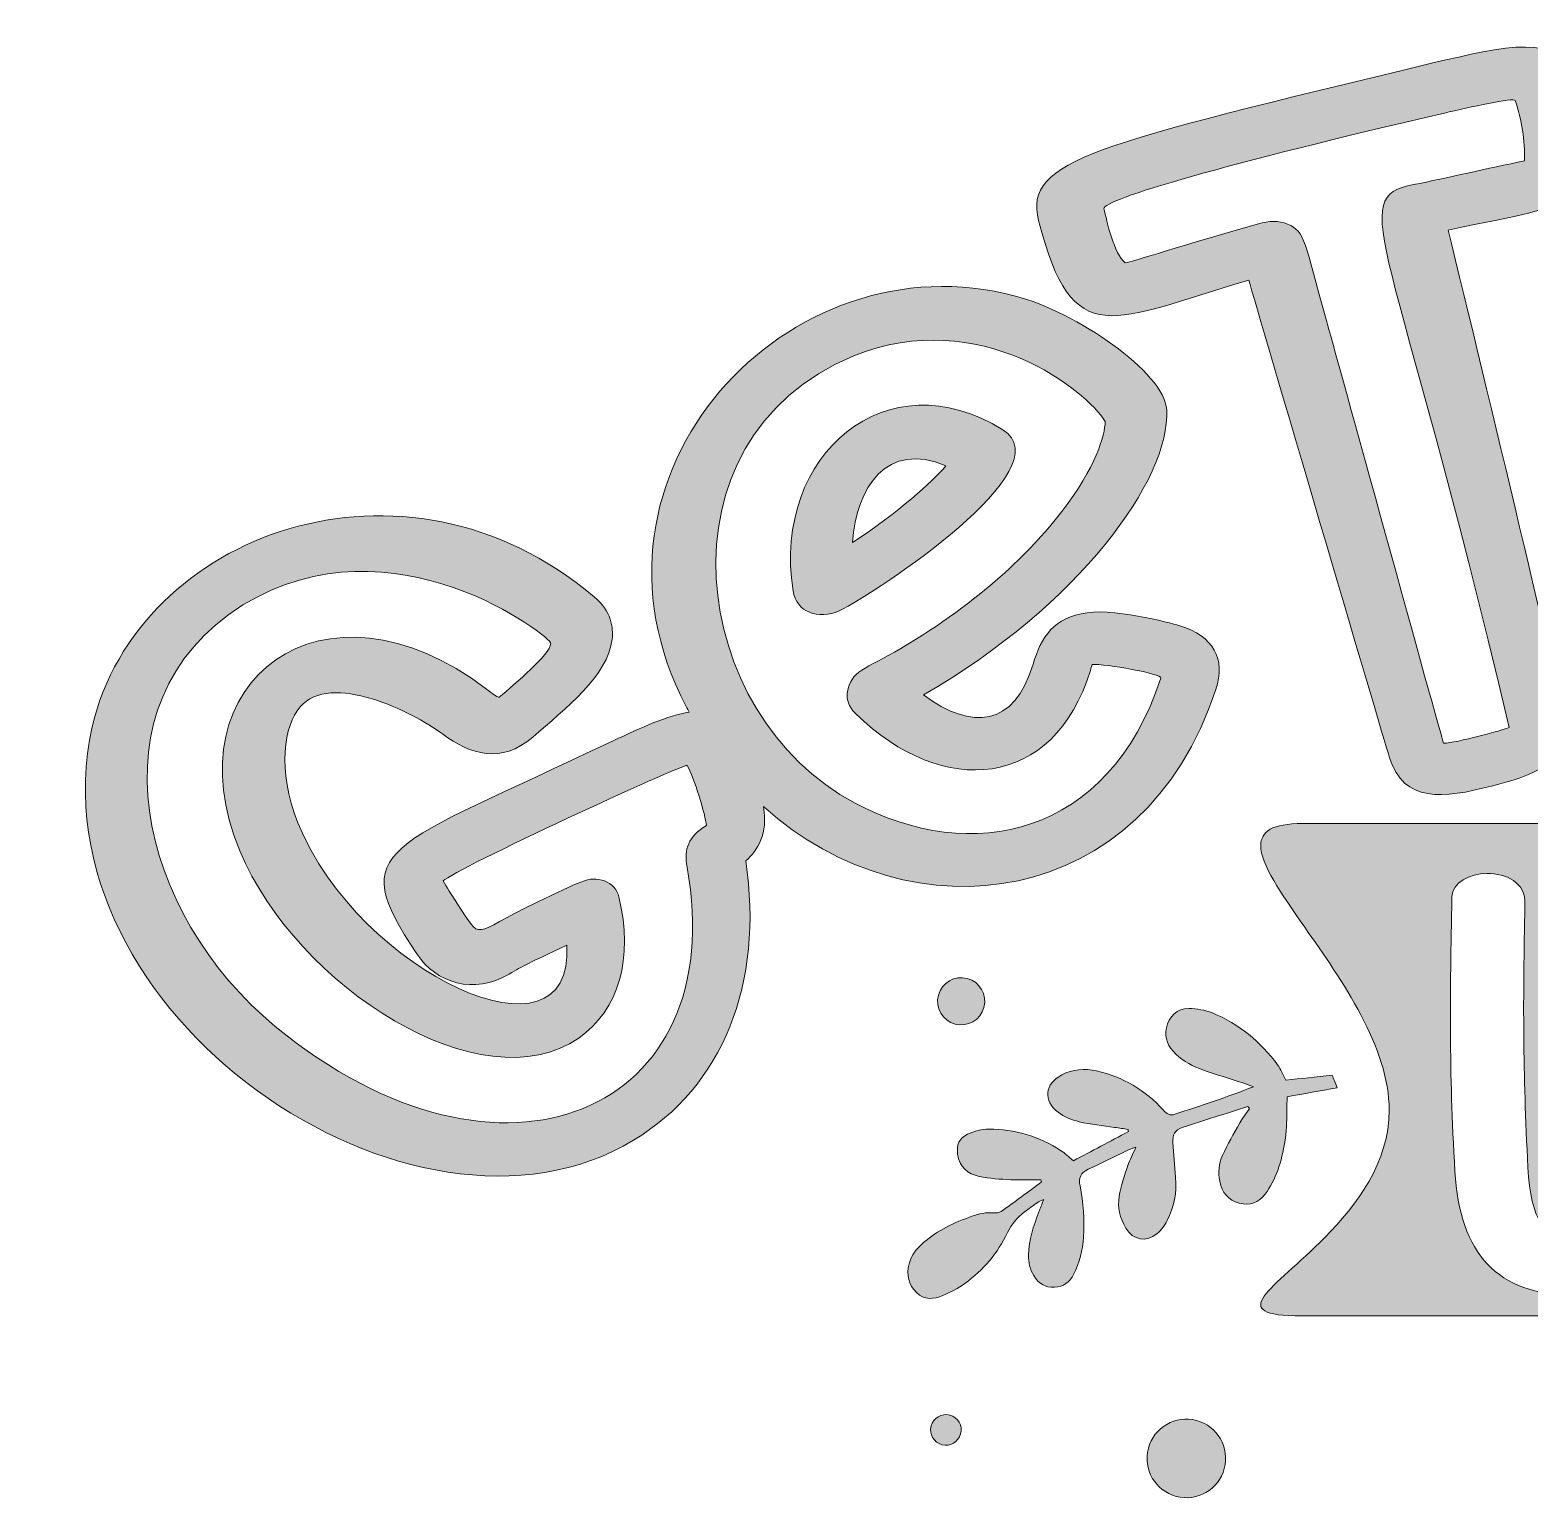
# Model space of a CAD drawing. Header units: inches. Extents: x 52 to 1027, y -905 to -175.
# Drawn here: x 51.6 to 377.8, y -517.2 to -197 of the extents above; entities that cross this region are included whole.
import ezdxf

# ---------------------------------------------------------------- set-up
doc = ezdxf.new("R2010")
doc.units = ezdxf.units.IN
doc.header["$MEASUREMENT"] = 0
doc.layers.add('Layer 1', color=7, linetype='Continuous')

# ---------------------------------------------------------------- blocks, each defined once
blk = doc.blocks.new('block 2')
at = {"layer": 'Layer 1', "true_color": 0x020202}
h = blk.add_hatch(color=18, dxfattribs=at)
h.dxf.hatch_style = 2
edge = h.paths.add_edge_path()
edge.add_spline(control_points=[(316.77, -251.37), (319.1, -259.34), (345.4, -348.78), (347.41, -355.28), (350.51, -365.16), (359.06, -364.19), (369.63, -361.45), (377.88, -359.3), (387.2, -356.58), (385.41, -346.64), (384.94, -344.05), (368.42, -273.83), (360.14, -240.49), (378.23, -236.63), (390.31, -236.03), (390.77, -225.09), (391, -219.44), (390.27, -213.84), (388.51, -208.47), (384.78, -196.97), (372.16, -200.63), (356.85, -204.14), (283.99, -221.84), (267.65, -225.09), (271.06, -238.42), (278.47, -267.41), (287.05, -260.1), (316.77, -251.37)], knot_values=[0, 0, 0, 0, 1, 1, 1, 2, 2, 2, 3, 3, 3, 4, 4, 4, 5, 5, 5, 6, 6, 6, 7, 7, 7, 8, 8, 8, 9, 9, 9, 9], degree=3, periodic=1)
edge = h.paths.add_edge_path()
edge.add_spline(control_points=[(359.36, -215.04), (364.73, -213.8), (374.48, -211.56), (374.74, -212.34), (376.2, -216.56), (376.88, -220.96), (376.8, -225.43), (368.86, -227.02), (359.86, -229.2), (352.63, -230.61), (337.85, -233.49), (348, -241.33), (373.45, -348.69), (372.07, -349.32), (361.98, -352.06), (359.16, -352.13), (358.46, -350.03), (334.87, -264.32), (333.76, -260.45), (328.76, -242.77), (329.16, -240.86), (325.23, -239.21), (323.21, -238.37), (321.16, -238.48), (318.88, -239.14), (297.4, -245.27), (291.83, -247.32), (289.91, -247.61), (287.47, -245.74), (285.9, -238.61), (285.28, -235.83), (284.82, -233.89), (311.89, -226.03), (359.36, -215.04)], knot_values=[0, 0, 0, 0, 1, 1, 1, 2, 2, 2, 3, 3, 3, 4, 4, 4, 5, 5, 5, 6, 6, 6, 7, 7, 7, 8, 8, 8, 9, 9, 9, 10, 10, 10, 11, 11, 11, 11], degree=3, periodic=1)
h = blk.add_hatch(color=18, dxfattribs=at)
h.dxf.hatch_style = 2
edge = h.paths.add_edge_path()
edge.add_spline(control_points=[(182.91, -438.49), (202.29, -426.91), (211.33, -404.51), (207.34, -377.7), (210.01, -375.42), (212.23, -371.77), (211.2, -365.96), (211.2, -365.95), (211.2, -365.94), (211.2, -365.93), (243.39, -394.88), (293.91, -388.41), (309.63, -340.45), (311.85, -333.86), (309.08, -328.75), (301.77, -326.58), (301.67, -326.51), (288.44, -322.77), (281.63, -323.74), (274.39, -324.74), (271.6, -329), (269.86, -334.94), (265.79, -348.64), (256.5, -349.36), (246.01, -341.62), (279.84, -322.13), (299.77, -294.71), (298.93, -279.57), (298.46, -271.43), (279.16, -258.27), (266, -254.86), (216.66, -241.59), (167.77, -293.6), (194.39, -344.16), (194.61, -344.57), (194.84, -344.96), (195.06, -345.37), (190.38, -346.05), (184.81, -348.67), (178.32, -351.67), (128.85, -375.38), (120, -374.42), (135.78, -397.97), (139.98, -404.29), (148.13, -406.94), (155.89, -402.34), (158.98, -400.52), (159.76, -400.13), (168.41, -396.07), (170.28, -423.86), (123.37, -402.3), (109.87, -369.48), (105.36, -357.75), (106.88, -348.31), (110.38, -344.23), (117, -336.5), (134.71, -345.15), (141.35, -350.12), (147.51, -354.63), (154.1, -356.73), (160.99, -350.79), (168.11, -344.64), (177.33, -337.47), (178.27, -329.49), (178.55, -327.01), (178.13, -323.39), (174.35, -320.27), (132.99, -285.25), (75.09, -306.44), (65.12, -348.55), (51.61, -410.87), (135.35, -467.46), (182.91, -438.49)], knot_values=[0, 0, 0, 0, 1, 1, 1, 2, 2, 2, 3, 3, 3, 4, 4, 4, 5, 5, 5, 6, 6, 6, 7, 7, 7, 8, 8, 8, 9, 9, 9, 10, 10, 10, 11, 11, 11, 12, 12, 12, 13, 13, 13, 14, 14, 14, 15, 15, 15, 16, 16, 16, 17, 17, 17, 18, 18, 18, 19, 19, 19, 20, 20, 20, 21, 21, 21, 22, 22, 22, 23, 23, 23, 24, 24, 24, 24], degree=3, periodic=1)
edge = h.paths.add_edge_path()
edge.add_spline(control_points=[(230.85, -267.84), (258.33, -256.8), (281.74, -275.57), (285.53, -282.16), (285.53, -285.19), (283.46, -292.15), (276.1, -301.72), (270.35, -309.21), (259.95, -320.11), (242.64, -330.57), (234.1, -335.76), (230.69, -336.04), (229.59, -340.26), (228.81, -343.27), (230.69, -345.13), (231.3, -345.74), (250.19, -364.27), (274.46, -362.17), (282.32, -336.28), (282.43, -335.9), (282.59, -335.39), (282.73, -334.99), (285.48, -334.82), (297.96, -337.01), (297.64, -337.97), (286.33, -372.67), (256.18, -378.59), (231.14, -365.14), (195.03, -346.27), (186.78, -286.16), (230.85, -267.84)], knot_values=[0, 0, 0, 0, 1, 1, 1, 2, 2, 2, 3, 3, 3, 4, 4, 4, 5, 5, 5, 6, 6, 6, 7, 7, 7, 8, 8, 8, 9, 9, 9, 10, 10, 10, 10], degree=3, periodic=1)
edge = h.paths.add_edge_path()
edge.add_spline(control_points=[(97.95, -322.06), (130.69, -302.05), (165.34, -329.29), (164.95, -330.46), (164.69, -332.87), (157.24, -339.08), (153.71, -342.13), (153.48, -342.33), (151.22, -340.57), (150.97, -340.38), (115.54, -313.32), (81.96, -338.66), (97.26, -375.56), (109.68, -405.13), (149.93, -430.92), (171.01, -416.26), (179.74, -410.22), (182.97, -398.87), (179.73, -385.53), (179.34, -383.96), (178.22, -382.7), (176.62, -382.09), (173.29, -380.83), (171.18, -382.42), (161.85, -386.77), (147.24, -393.71), (150.19, -395.49), (144.55, -386.98), (143.37, -385.21), (142.07, -383.24), (141.54, -382.09), (143.86, -379.57), (193.64, -356.61), (194.56, -356.98), (196.15, -359.48), (198.58, -367.84), (198.78, -370.02), (194.87, -372.49), (193.82, -375.12), (194.58, -379.06), (204.26, -432.2), (154.5, -454.41), (104.94, -413.73), (75.55, -389.52), (63.77, -343.45), (97.95, -322.06)], knot_values=[0, 0, 0, 0, 1, 1, 1, 2, 2, 2, 3, 3, 3, 4, 4, 4, 5, 5, 5, 6, 6, 6, 7, 7, 7, 8, 8, 8, 9, 9, 9, 10, 10, 10, 11, 11, 11, 12, 12, 12, 13, 13, 13, 14, 14, 14, 15, 15, 15, 15], degree=3, periodic=1)
h = blk.add_hatch(color=18, dxfattribs=at)
h.dxf.hatch_style = 2
edge = h.paths.add_edge_path()
edge.add_spline(control_points=[(227.65, -323.34), (236.22, -319.04), (276.69, -292.37), (263.28, -283.92), (238.21, -268.3), (213.04, -289.12), (217.63, -318.95), (218.32, -323.68), (223.18, -325.3), (227.65, -323.34)], knot_values=[0, 0, 0, 0, 1, 1, 1, 2, 2, 2, 3, 3, 3, 3], degree=3, periodic=1)
edge = h.paths.add_edge_path()
edge.add_spline(control_points=[(250.89, -291.77), (247.76, -295.41), (240.76, -301.76), (230.58, -308.46), (231.41, -296.29), (238.08, -286.37), (250.89, -291.77)], knot_values=[0, 0, 0, 0, 1, 1, 1, 2, 2, 2, 2], degree=3, periodic=1)
h = blk.add_hatch(color=18, dxfattribs=at)
h.dxf.hatch_style = 2
edge = h.paths.add_edge_path()
edge.add_spline(control_points=[(319.39, -374.41), (319.39, -378.42), (323.71, -384.68), (328.97, -392.18), (337.05, -403.73), (347.34, -418.23), (347.34, -431.97), (347.34, -443.33), (340.31, -452.58), (333.31, -459.67), (322.14, -470.95), (311.02, -476.72), (328.46, -476.72), (328.46, -476.72), (721.99, -476.72), (721.99, -476.72), (739.41, -476.72), (728.3, -470.95), (717.13, -459.67), (710.13, -452.58), (703.11, -443.33), (703.11, -431.97), (703.11, -418.23), (713.39, -403.73), (721.48, -392.18), (726.73, -384.68), (731.05, -378.42), (731.05, -374.41), (731.05, -371.35), (728.53, -369.6), (721.99, -369.6), (721.99, -369.6), (328.46, -369.6), (328.46, -369.6), (321.91, -369.6), (319.39, -371.35), (319.39, -374.41)], knot_values=[0, 0, 0, 0, 1, 1, 1, 2, 2, 2, 3, 3, 3, 4, 4, 4, 5, 5, 5, 6, 6, 6, 7, 7, 7, 8, 8, 8, 9, 9, 9, 10, 10, 10, 11, 11, 11, 12, 12, 12, 12], degree=3, periodic=1)
edge = h.paths.add_edge_path()
edge.add_spline(control_points=[(646.9, -454.92), (647.23, -451.74), (648.99, -449.22), (654.35, -449.11), (658.95, -449.33), (659.94, -451.3), (659.94, -453.6), (660.05, -456.34), (659.17, -459.41), (663.66, -459.63), (668.15, -459.84), (673.62, -454.04), (673.95, -445.94), (674.94, -426.01), (648.11, -429.4), (649.09, -403.01), (649.64, -389.32), (660.27, -377.28), (675.6, -378.15), (685.34, -378.59), (693.45, -384.61), (692.79, -395.02), (692.46, -398.08), (690.71, -400.6), (685.34, -400.71), (681.51, -400.6), (680.19, -398.74), (679.65, -396.66), (678.77, -393.7), (679.65, -390.09), (676.03, -390.2), (671.54, -389.98), (666.07, -395.78), (665.74, -403.89), (665.08, -418.45), (691.91, -418.23), (690.6, -446.81), (689.94, -460.5), (679.43, -472.55), (664.1, -471.67), (654.35, -471.23), (646.25, -465.21), (646.9, -454.92)], knot_values=[0, 0, 0, 0, 1, 1, 1, 2, 2, 2, 3, 3, 3, 4, 4, 4, 5, 5, 5, 6, 6, 6, 7, 7, 7, 8, 8, 8, 9, 9, 9, 10, 10, 10, 11, 11, 11, 12, 12, 12, 13, 13, 13, 14, 14, 14, 14], degree=3, periodic=1)
edge = h.paths.add_edge_path()
edge.add_spline(control_points=[(595.55, -454.92), (595.88, -451.74), (597.63, -449.22), (602.99, -449.11), (607.59, -449.33), (608.58, -451.3), (608.58, -453.6), (608.69, -456.34), (607.81, -459.41), (612.3, -459.63), (616.79, -459.84), (622.27, -454.04), (622.6, -445.94), (623.58, -426.01), (596.75, -429.4), (597.74, -403.01), (598.28, -389.32), (608.91, -377.28), (624.24, -378.15), (633.98, -378.59), (642.09, -384.61), (641.43, -395.02), (641.1, -398.08), (639.35, -400.6), (633.98, -400.71), (630.15, -400.6), (628.84, -398.74), (628.29, -396.66), (627.41, -393.7), (628.29, -390.09), (624.68, -390.2), (620.19, -389.98), (614.71, -395.78), (614.38, -403.89), (613.72, -418.45), (640.56, -418.23), (639.24, -446.81), (638.58, -460.5), (628.07, -472.55), (612.74, -471.67), (602.99, -471.23), (594.89, -465.21), (595.55, -454.92)], knot_values=[0, 0, 0, 0, 1, 1, 1, 2, 2, 2, 3, 3, 3, 4, 4, 4, 5, 5, 5, 6, 6, 6, 7, 7, 7, 8, 8, 8, 9, 9, 9, 10, 10, 10, 11, 11, 11, 12, 12, 12, 13, 13, 13, 14, 14, 14, 14], degree=3, periodic=1)
edge = h.paths.add_edge_path()
edge.add_spline(control_points=[(566.86, -376.95), (579.34, -376.95), (584.71, -386.04), (584.71, -397.97), (584.71, -417.46), (569.48, -434.55), (553.28, -443.75), (554.7, -451.85), (557.66, -457.65), (562.7, -457.76), (568.39, -458.09), (572.99, -454.37), (574.96, -449.11), (576.82, -443.86), (579.89, -443.09), (583.06, -443.09), (587.11, -443.09), (591.17, -445.39), (589.74, -451.08), (586.46, -463.68), (575.62, -472.66), (562.7, -472.66), (542.55, -472.66), (533.35, -452.07), (533.35, -429.84), (533.35, -404.43), (545.5, -376.95), (566.86, -376.95)], knot_values=[0, 0, 0, 0, 1, 1, 1, 2, 2, 2, 3, 3, 3, 4, 4, 4, 5, 5, 5, 6, 6, 6, 7, 7, 7, 8, 8, 8, 9, 9, 9, 9], degree=3, periodic=1)
edge = h.paths.add_edge_path()
edge.add_spline(control_points=[(490.09, -376.29), (491.3, -374.32), (497.76, -373.44), (499.29, -373.44), (509.04, -373.77), (508.93, -378.48), (508.49, -383.96), (508.49, -403.23), (507.18, -422.5), (507.18, -444.73), (507.18, -444.73), (507.18, -454.92), (507.18, -454.92), (507.83, -455.24), (518.68, -453.38), (525.9, -453.27), (531.27, -453.16), (531.38, -456.01), (531.6, -460.17), (531.82, -463.24), (530.72, -467.18), (527.33, -467.62), (517.91, -468.82), (503.23, -470.14), (495.02, -468.82), (491.3, -468.06), (489.66, -465.21), (489.55, -460.5), (489.33, -456.34), (488.78, -425.02), (488.78, -401.48), (488.78, -388.44), (489, -378.04), (490.09, -376.29)], knot_values=[0, 0, 0, 0, 1, 1, 1, 2, 2, 2, 3, 3, 3, 4, 4, 4, 5, 5, 5, 6, 6, 6, 7, 7, 7, 8, 8, 8, 9, 9, 9, 10, 10, 10, 11, 11, 11, 11], degree=3, periodic=1)
edge = h.paths.add_edge_path()
edge.add_spline(control_points=[(422.86, -386.04), (422.97, -381.87), (427.13, -379.9), (431.73, -380.01), (434.14, -380.12), (436.76, -380.78), (438.52, -381.98), (443.12, -379.03), (448.7, -377.17), (454.5, -377.17), (466, -377.17), (474.87, -382.97), (477.39, -392.17), (479.47, -399.62), (478.49, -409.14), (477.5, -417.46), (476.51, -425.57), (475.09, -434.44), (475.42, -442.32), (475.75, -449.77), (475.2, -454.48), (478.27, -457.22), (485.28, -462.8), (478.05, -472.98), (468.3, -468.39), (460.64, -461.6), (458.56, -451.74), (458.34, -442.76), (458.12, -434.22), (459.43, -424.58), (460.53, -415.71), (461.62, -406.84), (462.06, -400.38), (460.86, -396.11), (460.09, -393.59), (458.01, -391.84), (453.19, -391.84), (445.41, -391.84), (443.33, -394.8), (440.92, -399.07), (440.27, -413.52), (438.95, -425.57), (438.95, -441.88), (438.95, -447.58), (440.6, -463.02), (438.08, -468.49), (435.89, -470.36), (432.93, -471.45), (430.52, -471.45), (426.47, -471.34), (423.08, -469.59), (422.75, -465.32), (420.89, -436.96), (422.64, -414.51), (422.86, -386.04)], knot_values=[0, 0, 0, 0, 1, 1, 1, 2, 2, 2, 3, 3, 3, 4, 4, 4, 5, 5, 5, 6, 6, 6, 7, 7, 7, 8, 8, 8, 9, 9, 9, 10, 10, 10, 11, 11, 11, 12, 12, 12, 13, 13, 13, 14, 14, 14, 15, 15, 15, 16, 16, 16, 17, 17, 17, 18, 18, 18, 18], degree=3, periodic=1)
edge = h.paths.add_edge_path()
edge.add_spline(control_points=[(360.99, -385.49), (361.1, -382.53), (364.82, -380.45), (368.65, -380.45), (372.7, -380.45), (377.08, -382.31), (376.87, -387.24), (376.43, -408.05), (376.43, -423.27), (377.52, -444.4), (378.07, -455.9), (381.57, -460.5), (387.16, -460.5), (396.14, -460.5), (396.14, -438.6), (396.14, -418.23), (396.14, -403.56), (395.26, -391.73), (394.93, -387.24), (394.71, -382.31), (402.27, -380.45), (406.32, -380.45), (410.16, -380.45), (413.88, -382.53), (413.99, -385.49), (414.43, -407.72), (414.43, -422.72), (413.33, -445.28), (412.46, -463.13), (399.42, -472.22), (387.49, -472.22), (370.95, -472.22), (362.63, -463.13), (361.64, -445.28), (360.33, -422.5), (360.55, -407.72), (360.99, -385.49)], knot_values=[0, 0, 0, 0, 1, 1, 1, 2, 2, 2, 3, 3, 3, 4, 4, 4, 5, 5, 5, 6, 6, 6, 7, 7, 7, 8, 8, 8, 9, 9, 9, 10, 10, 10, 11, 11, 11, 12, 12, 12, 12], degree=3, periodic=1)
h = blk.add_hatch(color=18, dxfattribs=at)
h.dxf.hatch_style = 2
edge = h.paths.add_edge_path()
edge.add_spline(control_points=[(259.17, -409.59), (259.9, -406.86), (258.28, -404.04), (255.54, -403.31), (252.81, -402.58), (249.99, -404.2), (249.26, -406.94), (248.53, -409.68), (250.15, -412.49), (252.89, -413.22), (255.63, -413.95), (258.44, -412.33), (259.17, -409.59)], knot_values=[0, 0, 0, 0, 1, 1, 1, 2, 2, 2, 3, 3, 3, 4, 4, 4, 4], degree=3, periodic=1)
h = blk.add_hatch(color=18, dxfattribs=at)
h.dxf.hatch_style = 2
edge = h.paths.add_edge_path()
edge.add_spline(control_points=[(242.87, -465.42), (242.29, -467.76), (242.75, -469.96), (244.5, -471.66), (246.18, -473.28), (248.26, -473.15), (250.23, -472.28), (251.9, -471.54), (253.57, -470.72), (255.03, -469.66), (259.04, -466.76), (262.16, -463.03), (264.3, -458.58), (265.2, -456.72), (266.41, -455.29), (268.02, -454.11), (268.93, -453.44), (269.82, -452.74), (270.74, -452.1), (271.09, -451.85), (271.51, -451.72), (272.17, -451.41), (271.73, -452.51), (271.43, -453.3), (271.12, -454.08), (269.95, -457.12), (268.93, -460.18), (268.87, -463.49), (268.84, -465.08), (269.17, -466.58), (270, -467.93), (271.02, -469.61), (272.48, -470.62), (274.53, -470.5), (276.46, -470.38), (277.81, -469.41), (278.68, -467.68), (279.96, -465.12), (280.67, -462.42), (280.84, -459.57), (281.05, -455.82), (280.76, -452.1), (280.07, -448.42), (279.75, -446.73), (280.19, -445.57), (281.81, -444.82), (284.62, -443.52), (287.39, -442.13), (290.18, -440.8), (290.72, -440.54), (291.29, -440.36), (292.22, -439.99), (291.52, -441.58), (290.88, -442.76), (290.47, -444.02), (289.75, -446.21), (288.95, -448.42), (288.59, -450.69), (288.21, -453.08), (288.75, -455.48), (290.03, -457.6), (291.67, -460.29), (294.45, -460.8), (296.86, -458.79), (297.75, -458.04), (298.52, -457.03), (299.05, -455.99), (300.55, -453.05), (301.15, -449.89), (300.87, -446.57), (300.65, -444.04), (300.5, -441.51), (300.28, -438.99), (300.13, -437.36), (300.73, -436.26), (302.33, -435.75), (307.08, -434.22), (311.83, -432.67), (316.58, -431.13), (316.7, -431.31), (316.81, -431.49), (316.93, -431.67), (316.22, -432.69), (315.42, -433.67), (314.81, -434.75), (313.5, -437.08), (312.18, -439.41), (311.08, -441.83), (310.28, -443.58), (310.1, -445.49), (310.46, -447.43), (310.9, -449.9), (312.33, -451.51), (314.7, -452.19), (317, -452.85), (318.99, -452.05), (320.33, -450.23), (321.49, -448.67), (322.46, -446.89), (323.1, -445.06), (324.52, -440.98), (325.13, -436.72), (325.04, -432.38), (325.02, -431.35), (325.1, -430.32), (325.14, -429.05), (328.8, -428.39), (332.31, -427.76), (336.01, -427.09), (335.58, -425.98), (335.26, -425.16), (334.92, -424.31), (331.4, -424.71), (328.06, -425.09), (324.87, -425.45), (324.21, -424.2), (323.76, -423.07), (323.06, -422.12), (319.36, -417.06), (314.67, -413.18), (308.86, -410.8), (307.27, -410.16), (305.45, -409.88), (303.73, -409.85), (301.25, -409.81), (299.36, -411.63), (298.86, -414.06), (298.37, -416.37), (299.27, -418.21), (300.9, -419.75), (302.61, -421.38), (304.7, -422.44), (306.9, -423.23), (309.75, -424.24), (312.66, -425.1), (315.54, -426.04), (316.3, -426.29), (317.05, -426.58), (317.81, -426.85), (312.08, -429.12), (306.39, -430.95), (300.73, -432.84), (299.58, -433.22), (298.96, -432.78), (298.21, -431.95), (294.28, -427.59), (289.43, -424.73), (283.69, -423.42), (281.06, -422.82), (278.5, -423.02), (276.08, -424.29), (272.4, -426.22), (271.98, -429.95), (275.32, -432.42), (276.64, -433.4), (278.29, -434.09), (279.89, -434.47), (282.42, -435.07), (285.03, -435.31), (287.6, -435.7), (288.58, -435.85), (289.56, -436), (290.54, -436.15), (290.56, -436.3), (290.58, -436.46), (290.6, -436.61), (286.59, -438.74), (282.58, -440.87), (278.62, -442.97), (277.58, -442.11), (276.79, -441.29), (275.85, -440.7), (271.1, -437.67), (265.88, -436.07), (260.26, -436.06), (258.7, -436.06), (257.05, -436.55), (255.61, -437.19), (253.76, -438.01), (253.16, -439.59), (253.44, -441.56), (253.83, -444.32), (255.62, -445.85), (258.13, -446.38), (260.38, -446.85), (262.72, -446.97), (265.03, -447.09), (267.19, -447.2), (269.37, -447.11), (271.54, -447.11), (271.6, -447.26), (271.66, -447.42), (271.72, -447.57), (268.79, -449.72), (265.87, -451.9), (262.9, -454), (262.49, -454.29), (261.82, -454.37), (261.3, -454.31), (259.64, -454.12), (258.09, -454.5), (256.55, -455.05), (252.73, -456.38), (249.11, -458.08), (246.04, -460.77), (244.58, -462.04), (243.34, -463.5), (242.87, -465.42)], knot_values=[0, 0, 0, 0, 1, 1, 1, 2, 2, 2, 3, 3, 3, 4, 4, 4, 5, 5, 5, 6, 6, 6, 7, 7, 7, 8, 8, 8, 9, 9, 9, 10, 10, 10, 11, 11, 11, 12, 12, 12, 13, 13, 13, 14, 14, 14, 15, 15, 15, 16, 16, 16, 17, 17, 17, 18, 18, 18, 19, 19, 19, 20, 20, 20, 21, 21, 21, 22, 22, 22, 23, 23, 23, 24, 24, 24, 25, 25, 25, 26, 26, 26, 27, 27, 27, 28, 28, 28, 29, 29, 29, 30, 30, 30, 31, 31, 31, 32, 32, 32, 33, 33, 33, 34, 34, 34, 35, 35, 35, 36, 36, 36, 37, 37, 37, 38, 38, 38, 39, 39, 39, 40, 40, 40, 41, 41, 41, 42, 42, 42, 43, 43, 43, 44, 44, 44, 45, 45, 45, 46, 46, 46, 47, 47, 47, 48, 48, 48, 49, 49, 49, 50, 50, 50, 51, 51, 51, 52, 52, 52, 53, 53, 53, 54, 54, 54, 55, 55, 55, 56, 56, 56, 57, 57, 57, 58, 58, 58, 59, 59, 59, 60, 60, 60, 61, 61, 61, 62, 62, 62, 63, 63, 63, 64, 64, 64, 65, 65, 65, 66, 66, 66, 67, 67, 67, 68, 68, 68, 69, 69, 69, 69], degree=3, periodic=1)
h = blk.add_hatch(color=18, dxfattribs=at)
h.dxf.hatch_style = 2
edge = h.paths.add_edge_path()
edge.add_spline(control_points=[(247.68, -500.66), (247.2, -502.44), (248.25, -504.26), (250.03, -504.74), (251.8, -505.21), (253.63, -504.16), (254.1, -502.38), (254.58, -500.61), (253.52, -498.78), (251.75, -498.31), (249.97, -497.83), (248.15, -498.89), (247.68, -500.66)], knot_values=[0, 0, 0, 0, 1, 1, 1, 2, 2, 2, 3, 3, 3, 4, 4, 4, 4], degree=3, periodic=1)
h = blk.add_hatch(color=18, dxfattribs=at)
h.dxf.hatch_style = 2
edge = h.paths.add_edge_path()
edge.add_spline(control_points=[(305.41, -499.46), (300.85, -498.24), (296.16, -500.95), (294.94, -505.51), (293.72, -510.07), (296.43, -514.76), (300.99, -515.98), (305.55, -517.2), (310.24, -514.5), (311.46, -509.93), (312.68, -505.37), (309.98, -500.68), (305.41, -499.46)], knot_values=[0, 0, 0, 0, 1, 1, 1, 2, 2, 2, 3, 3, 3, 4, 4, 4, 4], degree=3, periodic=1)
at = {"layer": 'Layer 1', "lineweight": 0}
for points, knots in [([(316.77, -251.37), (319.1, -259.34), (345.4, -348.78), (347.41, -355.28), (350.51, -365.16), (359.06, -364.19), (369.63, -361.45), (377.88, -359.3), (387.2, -356.58), (385.41, -346.64), (384.94, -344.05), (368.42, -273.83), (360.14, -240.49), (378.23, -236.63), (390.31, -236.03), (390.77, -225.09), (391, -219.44), (390.27, -213.84), (388.51, -208.47), (384.78, -196.97), (372.16, -200.63), (356.85, -204.14), (283.99, -221.84), (267.65, -225.09), (271.06, -238.42), (278.47, -267.41), (287.05, -260.1), (316.77, -251.37)], [0, 0, 0, 0, 1, 1, 1, 2, 2, 2, 3, 3, 3, 4, 4, 4, 5, 5, 5, 6, 6, 6, 7, 7, 7, 8, 8, 8, 9, 9, 9, 9]), ([(359.36, -215.04), (364.73, -213.8), (374.48, -211.56), (374.74, -212.34), (376.2, -216.56), (376.88, -220.96), (376.8, -225.43), (368.86, -227.02), (359.86, -229.2), (352.63, -230.61), (337.85, -233.49), (348, -241.33), (373.45, -348.69), (372.07, -349.32), (361.98, -352.06), (359.16, -352.13), (358.46, -350.03), (334.87, -264.32), (333.76, -260.45), (328.76, -242.77), (329.16, -240.86), (325.23, -239.21), (323.21, -238.37), (321.16, -238.48), (318.88, -239.14), (297.4, -245.27), (291.83, -247.32), (289.91, -247.61), (287.47, -245.74), (285.9, -238.61), (285.28, -235.83), (284.82, -233.89), (311.89, -226.03), (359.36, -215.04)], [0, 0, 0, 0, 1, 1, 1, 2, 2, 2, 3, 3, 3, 4, 4, 4, 5, 5, 5, 6, 6, 6, 7, 7, 7, 8, 8, 8, 9, 9, 9, 10, 10, 10, 11, 11, 11, 11]), ([(182.91, -438.49), (202.29, -426.91), (211.33, -404.51), (207.34, -377.7), (210.01, -375.42), (212.23, -371.77), (211.2, -365.96), (211.2, -365.95), (211.2, -365.94), (211.2, -365.93), (243.39, -394.88), (293.91, -388.41), (309.63, -340.45), (311.85, -333.86), (309.08, -328.75), (301.77, -326.58), (301.67, -326.51), (288.44, -322.77), (281.63, -323.74), (274.39, -324.74), (271.6, -329), (269.86, -334.94), (265.79, -348.64), (256.5, -349.36), (246.01, -341.62), (279.84, -322.13), (299.77, -294.71), (298.93, -279.57), (298.46, -271.43), (279.16, -258.27), (266, -254.86), (216.66, -241.59), (167.77, -293.6), (194.39, -344.16), (194.61, -344.57), (194.84, -344.96), (195.06, -345.37), (190.38, -346.05), (184.81, -348.67), (178.32, -351.67), (128.85, -375.38), (120, -374.42), (135.78, -397.97), (139.98, -404.29), (148.13, -406.94), (155.89, -402.34), (158.98, -400.52), (159.76, -400.13), (168.41, -396.07), (170.28, -423.86), (123.37, -402.3), (109.87, -369.48), (105.36, -357.75), (106.88, -348.31), (110.38, -344.23), (117, -336.5), (134.71, -345.15), (141.35, -350.12), (147.51, -354.63), (154.1, -356.73), (160.99, -350.79), (168.11, -344.64), (177.33, -337.47), (178.27, -329.49), (178.55, -327.01), (178.13, -323.39), (174.35, -320.27), (132.99, -285.25), (75.09, -306.44), (65.12, -348.55), (51.61, -410.87), (135.35, -467.46), (182.91, -438.49)], [0, 0, 0, 0, 1, 1, 1, 2, 2, 2, 3, 3, 3, 4, 4, 4, 5, 5, 5, 6, 6, 6, 7, 7, 7, 8, 8, 8, 9, 9, 9, 10, 10, 10, 11, 11, 11, 12, 12, 12, 13, 13, 13, 14, 14, 14, 15, 15, 15, 16, 16, 16, 17, 17, 17, 18, 18, 18, 19, 19, 19, 20, 20, 20, 21, 21, 21, 22, 22, 22, 23, 23, 23, 24, 24, 24, 24]), ([(230.85, -267.84), (258.33, -256.8), (281.74, -275.57), (285.53, -282.16), (285.53, -285.19), (283.46, -292.15), (276.1, -301.72), (270.35, -309.21), (259.95, -320.11), (242.64, -330.57), (234.1, -335.76), (230.69, -336.04), (229.59, -340.26), (228.81, -343.27), (230.69, -345.13), (231.3, -345.74), (250.19, -364.27), (274.46, -362.17), (282.32, -336.28), (282.43, -335.9), (282.59, -335.39), (282.73, -334.99), (285.48, -334.82), (297.96, -337.01), (297.64, -337.97), (286.33, -372.67), (256.18, -378.59), (231.14, -365.14), (195.03, -346.27), (186.78, -286.16), (230.85, -267.84)], [0, 0, 0, 0, 1, 1, 1, 2, 2, 2, 3, 3, 3, 4, 4, 4, 5, 5, 5, 6, 6, 6, 7, 7, 7, 8, 8, 8, 9, 9, 9, 10, 10, 10, 10]), ([(227.65, -323.34), (236.22, -319.04), (276.69, -292.37), (263.28, -283.92), (238.21, -268.3), (213.04, -289.12), (217.63, -318.95), (218.32, -323.68), (223.18, -325.3), (227.65, -323.34)], [0, 0, 0, 0, 1, 1, 1, 2, 2, 2, 3, 3, 3, 3]), ([(250.89, -291.77), (247.76, -295.41), (240.76, -301.76), (230.58, -308.46), (231.41, -296.29), (238.08, -286.37), (250.89, -291.77)], [0, 0, 0, 0, 1, 1, 1, 2, 2, 2, 2]), ([(97.95, -322.06), (130.69, -302.05), (165.34, -329.29), (164.95, -330.46), (164.69, -332.87), (157.24, -339.08), (153.71, -342.13), (153.48, -342.33), (151.22, -340.57), (150.97, -340.38), (115.54, -313.32), (81.96, -338.66), (97.26, -375.56), (109.68, -405.13), (149.93, -430.92), (171.01, -416.26), (179.74, -410.22), (182.97, -398.87), (179.73, -385.53), (179.34, -383.96), (178.22, -382.7), (176.62, -382.09), (173.29, -380.83), (171.18, -382.42), (161.85, -386.77), (147.24, -393.71), (150.19, -395.49), (144.55, -386.98), (143.37, -385.21), (142.07, -383.24), (141.54, -382.09), (143.86, -379.57), (193.64, -356.61), (194.56, -356.98), (196.15, -359.48), (198.58, -367.84), (198.78, -370.02), (194.87, -372.49), (193.82, -375.12), (194.58, -379.06), (204.26, -432.2), (154.5, -454.41), (104.94, -413.73), (75.55, -389.52), (63.77, -343.45), (97.95, -322.06)], [0, 0, 0, 0, 1, 1, 1, 2, 2, 2, 3, 3, 3, 4, 4, 4, 5, 5, 5, 6, 6, 6, 7, 7, 7, 8, 8, 8, 9, 9, 9, 10, 10, 10, 11, 11, 11, 12, 12, 12, 13, 13, 13, 14, 14, 14, 15, 15, 15, 15]), ([(319.39, -374.41), (319.39, -378.42), (323.71, -384.68), (328.97, -392.18), (337.05, -403.73), (347.34, -418.23), (347.34, -431.97), (347.34, -443.33), (340.31, -452.58), (333.31, -459.67), (322.14, -470.95), (311.02, -476.72), (328.46, -476.72), (328.46, -476.72), (721.99, -476.72), (721.99, -476.72), (739.41, -476.72), (728.3, -470.95), (717.13, -459.67), (710.13, -452.58), (703.11, -443.33), (703.11, -431.97), (703.11, -418.23), (713.39, -403.73), (721.48, -392.18), (726.73, -384.68), (731.05, -378.42), (731.05, -374.41), (731.05, -371.35), (728.53, -369.6), (721.99, -369.6), (721.99, -369.6), (328.46, -369.6), (328.46, -369.6), (321.91, -369.6), (319.39, -371.35), (319.39, -374.41)], [0, 0, 0, 0, 1, 1, 1, 2, 2, 2, 3, 3, 3, 4, 4, 4, 5, 5, 5, 6, 6, 6, 7, 7, 7, 8, 8, 8, 9, 9, 9, 10, 10, 10, 11, 11, 11, 12, 12, 12, 12]), ([(360.99, -385.49), (361.1, -382.53), (364.82, -380.45), (368.65, -380.45), (372.7, -380.45), (377.08, -382.31), (376.87, -387.24), (376.43, -408.05), (376.43, -423.27), (377.52, -444.4), (378.07, -455.9), (381.57, -460.5), (387.16, -460.5), (396.14, -460.5), (396.14, -438.6), (396.14, -418.23), (396.14, -403.56), (395.26, -391.73), (394.93, -387.24), (394.71, -382.31), (402.27, -380.45), (406.32, -380.45), (410.16, -380.45), (413.88, -382.53), (413.99, -385.49), (414.43, -407.72), (414.43, -422.72), (413.33, -445.28), (412.46, -463.13), (399.42, -472.22), (387.49, -472.22), (370.95, -472.22), (362.63, -463.13), (361.64, -445.28), (360.33, -422.5), (360.55, -407.72), (360.99, -385.49)], [0, 0, 0, 0, 1, 1, 1, 2, 2, 2, 3, 3, 3, 4, 4, 4, 5, 5, 5, 6, 6, 6, 7, 7, 7, 8, 8, 8, 9, 9, 9, 10, 10, 10, 11, 11, 11, 12, 12, 12, 12]), ([(259.17, -409.59), (259.9, -406.86), (258.28, -404.04), (255.54, -403.31), (252.81, -402.58), (249.99, -404.2), (249.26, -406.94), (248.53, -409.68), (250.15, -412.49), (252.89, -413.22), (255.63, -413.95), (258.44, -412.33), (259.17, -409.59)], [0, 0, 0, 0, 1, 1, 1, 2, 2, 2, 3, 3, 3, 4, 4, 4, 4]), ([(242.87, -465.42), (242.29, -467.76), (242.75, -469.96), (244.5, -471.66), (246.18, -473.28), (248.26, -473.15), (250.23, -472.28), (251.9, -471.54), (253.57, -470.72), (255.03, -469.66), (259.04, -466.76), (262.16, -463.03), (264.3, -458.58), (265.2, -456.72), (266.41, -455.29), (268.02, -454.11), (268.93, -453.44), (269.82, -452.74), (270.74, -452.1), (271.09, -451.85), (271.51, -451.72), (272.17, -451.41), (271.73, -452.51), (271.43, -453.3), (271.12, -454.08), (269.95, -457.12), (268.93, -460.18), (268.87, -463.49), (268.84, -465.08), (269.17, -466.58), (270, -467.93), (271.02, -469.61), (272.48, -470.62), (274.53, -470.5), (276.46, -470.38), (277.81, -469.41), (278.68, -467.68), (279.96, -465.12), (280.67, -462.42), (280.84, -459.57), (281.05, -455.82), (280.76, -452.1), (280.07, -448.42), (279.75, -446.73), (280.19, -445.57), (281.81, -444.82), (284.62, -443.52), (287.39, -442.13), (290.18, -440.8), (290.72, -440.54), (291.29, -440.36), (292.22, -439.99), (291.52, -441.58), (290.88, -442.76), (290.47, -444.02), (289.75, -446.21), (288.95, -448.42), (288.59, -450.69), (288.21, -453.08), (288.75, -455.48), (290.03, -457.6), (291.67, -460.29), (294.45, -460.8), (296.86, -458.79), (297.75, -458.04), (298.52, -457.03), (299.05, -455.99), (300.55, -453.05), (301.15, -449.89), (300.87, -446.57), (300.65, -444.04), (300.5, -441.51), (300.28, -438.99), (300.13, -437.36), (300.73, -436.26), (302.33, -435.75), (307.08, -434.22), (311.83, -432.67), (316.58, -431.13), (316.7, -431.31), (316.81, -431.49), (316.93, -431.67), (316.22, -432.69), (315.42, -433.67), (314.81, -434.75), (313.5, -437.08), (312.18, -439.41), (311.08, -441.83), (310.28, -443.58), (310.1, -445.49), (310.46, -447.43), (310.9, -449.9), (312.33, -451.51), (314.7, -452.19), (317, -452.85), (318.99, -452.05), (320.33, -450.23), (321.49, -448.67), (322.46, -446.89), (323.1, -445.06), (324.52, -440.98), (325.13, -436.72), (325.04, -432.38), (325.02, -431.35), (325.1, -430.32), (325.14, -429.05), (328.8, -428.39), (332.31, -427.76), (336.01, -427.09), (335.58, -425.98), (335.26, -425.16), (334.92, -424.31), (331.4, -424.71), (328.06, -425.09), (324.87, -425.45), (324.21, -424.2), (323.76, -423.07), (323.06, -422.12), (319.36, -417.06), (314.67, -413.18), (308.86, -410.8), (307.27, -410.16), (305.45, -409.88), (303.73, -409.85), (301.25, -409.81), (299.36, -411.63), (298.86, -414.06), (298.37, -416.37), (299.27, -418.21), (300.9, -419.75), (302.61, -421.38), (304.7, -422.44), (306.9, -423.23), (309.75, -424.24), (312.66, -425.1), (315.54, -426.04), (316.3, -426.29), (317.05, -426.58), (317.81, -426.85), (312.08, -429.12), (306.39, -430.95), (300.73, -432.84), (299.58, -433.22), (298.96, -432.78), (298.21, -431.95), (294.28, -427.59), (289.43, -424.73), (283.69, -423.42), (281.06, -422.82), (278.5, -423.02), (276.08, -424.29), (272.4, -426.22), (271.98, -429.95), (275.32, -432.42), (276.64, -433.4), (278.29, -434.09), (279.89, -434.47), (282.42, -435.07), (285.03, -435.31), (287.6, -435.7), (288.58, -435.85), (289.56, -436), (290.54, -436.15), (290.56, -436.3), (290.58, -436.46), (290.6, -436.61), (286.59, -438.74), (282.58, -440.87), (278.62, -442.97), (277.58, -442.11), (276.79, -441.29), (275.85, -440.7), (271.1, -437.67), (265.88, -436.07), (260.26, -436.06), (258.7, -436.06), (257.05, -436.55), (255.61, -437.19), (253.76, -438.01), (253.16, -439.59), (253.44, -441.56), (253.83, -444.32), (255.62, -445.85), (258.13, -446.38), (260.38, -446.85), (262.72, -446.97), (265.03, -447.09), (267.19, -447.2), (269.37, -447.11), (271.54, -447.11), (271.6, -447.26), (271.66, -447.42), (271.72, -447.57), (268.79, -449.72), (265.87, -451.9), (262.9, -454), (262.49, -454.29), (261.82, -454.37), (261.3, -454.31), (259.64, -454.12), (258.09, -454.5), (256.55, -455.05), (252.73, -456.38), (249.11, -458.08), (246.04, -460.77), (244.58, -462.04), (243.34, -463.5), (242.87, -465.42)], [0, 0, 0, 0, 1, 1, 1, 2, 2, 2, 3, 3, 3, 4, 4, 4, 5, 5, 5, 6, 6, 6, 7, 7, 7, 8, 8, 8, 9, 9, 9, 10, 10, 10, 11, 11, 11, 12, 12, 12, 13, 13, 13, 14, 14, 14, 15, 15, 15, 16, 16, 16, 17, 17, 17, 18, 18, 18, 19, 19, 19, 20, 20, 20, 21, 21, 21, 22, 22, 22, 23, 23, 23, 24, 24, 24, 25, 25, 25, 26, 26, 26, 27, 27, 27, 28, 28, 28, 29, 29, 29, 30, 30, 30, 31, 31, 31, 32, 32, 32, 33, 33, 33, 34, 34, 34, 35, 35, 35, 36, 36, 36, 37, 37, 37, 38, 38, 38, 39, 39, 39, 40, 40, 40, 41, 41, 41, 42, 42, 42, 43, 43, 43, 44, 44, 44, 45, 45, 45, 46, 46, 46, 47, 47, 47, 48, 48, 48, 49, 49, 49, 50, 50, 50, 51, 51, 51, 52, 52, 52, 53, 53, 53, 54, 54, 54, 55, 55, 55, 56, 56, 56, 57, 57, 57, 58, 58, 58, 59, 59, 59, 60, 60, 60, 61, 61, 61, 62, 62, 62, 63, 63, 63, 64, 64, 64, 65, 65, 65, 66, 66, 66, 67, 67, 67, 68, 68, 68, 69, 69, 69, 69]), ([(247.68, -500.66), (247.2, -502.44), (248.25, -504.26), (250.03, -504.74), (251.8, -505.21), (253.63, -504.16), (254.1, -502.38), (254.58, -500.61), (253.52, -498.78), (251.75, -498.31), (249.97, -497.83), (248.15, -498.89), (247.68, -500.66)], [0, 0, 0, 0, 1, 1, 1, 2, 2, 2, 3, 3, 3, 4, 4, 4, 4]), ([(305.41, -499.46), (300.85, -498.24), (296.16, -500.95), (294.94, -505.51), (293.72, -510.07), (296.43, -514.76), (300.99, -515.98), (305.55, -517.2), (310.24, -514.5), (311.46, -509.93), (312.68, -505.37), (309.98, -500.68), (305.41, -499.46)], [0, 0, 0, 0, 1, 1, 1, 2, 2, 2, 3, 3, 3, 4, 4, 4, 4])]:
    blk.add_open_spline(points, degree=3, knots=knots, dxfattribs=at)

msp = doc.modelspace()

# ---------------------------------------------------------------- block references
at = {"layer": 'Layer 1'}
msp.add_blockref('block 2', (0, 0), dxfattribs=at)

doc.saveas('drawing.dxf')
